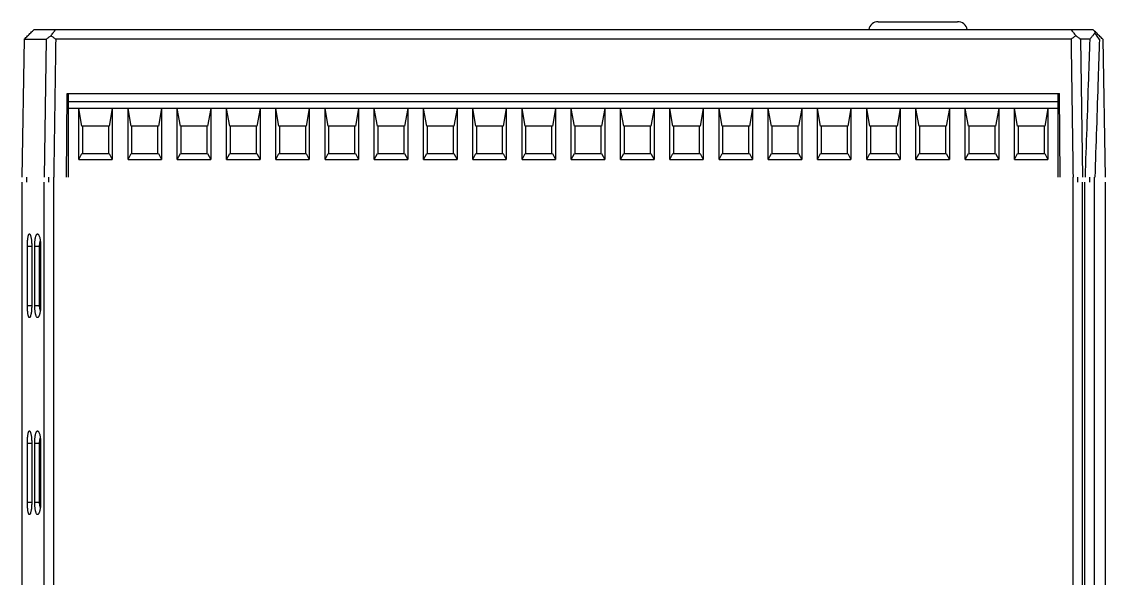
# Model space of a CAD drawing. Header units: millimetres. Extents: x 107 to 2900, y 85 to 3996.
# Drawn here: x 1994.3 to 2104.3, y 3657.2 to 3713.8 of the extents above; entities that cross this region are included whole.
import ezdxf

# ---------------------------------------------------------------- set-up
doc = ezdxf.new("R2010")
doc.units = ezdxf.units.MM

msp = doc.modelspace()

# ---------------------------------------------------------------- linework, layer by layer
at = {"color": 7, "linetype": 'Continuous'}
for p, q in [((2081.294, 3713.759), (2089.345, 3713.759)), ((1995.58, 3712.959), (2103.059, 3712.959)), ((1994.581, 3711.977), (1994.32, 3697.959)), ((1994.581, 3711.977), (1994.331, 3697.959)), ((1994.581, 3711.977), (1996.81, 3711.978)), ((1996.81, 3711.978), (1996.612, 3697.959)), ((2100.865, 3711.977), (1997.774, 3711.977)), ((2102.757, 3711.977), (2101.829, 3711.978)), ((2101.829, 3711.978), (2102.027, 3697.959)), ((2104.081, 3711.977), (2104.331, 3697.959)), ((2104.082, 3711.977), (2104.343, 3697.959)), ((1998.87, 3697.959), (1998.944, 3706.459)), ((1998.937, 3705.659), (2099.702, 3705.659)), ((1998.94, 3705.959), (1999.07, 3705.959)), ((1998.944, 3706.459), (2099.695, 3706.459)), ((1999.07, 3697.959), (1999.07, 3706.459)), ((2099.57, 3697.959), (2099.57, 3706.459)), ((2099.57, 3705.959), (2099.699, 3705.959)), ((2099.769, 3697.959), (2099.695, 3706.459)), ((1999.07, 3704.909), (1998.931, 3704.909)), ((2099.57, 3704.959), (1999.07, 3704.959)), ((2000.12, 3699.759), (2000.12, 3704.959)), ((2000.44, 3703.159), (2000.12, 3704.959)), ((2003.52, 3704.959), (2003.2, 3703.159)), ((2003.52, 3704.959), (2003.52, 3699.759)), ((2005.12, 3699.759), (2005.12, 3704.959)), ((2005.44, 3703.159), (2005.12, 3704.959)), ((2008.52, 3704.959), (2008.2, 3703.159)), ((2008.52, 3704.959), (2008.52, 3699.759)), ((2010.12, 3699.759), (2010.12, 3704.959)), ((2010.44, 3703.159), (2010.12, 3704.959)), ((2013.52, 3704.959), (2013.2, 3703.159)), ((2013.52, 3704.959), (2013.52, 3699.759)), ((2015.12, 3699.759), (2015.12, 3704.959)), ((2015.44, 3703.159), (2015.12, 3704.959)), ((2018.52, 3704.959), (2018.2, 3703.159)), ((2018.52, 3704.959), (2018.52, 3699.759)), ((2020.12, 3699.759), (2020.12, 3704.959)), ((2020.44, 3703.159), (2020.12, 3704.959)), ((2023.52, 3704.959), (2023.2, 3703.159)), ((2023.52, 3704.959), (2023.52, 3699.759)), ((2025.12, 3699.759), (2025.12, 3704.959)), ((2025.44, 3703.159), (2025.12, 3704.959)), ((2028.52, 3704.959), (2028.2, 3703.159)), ((2028.52, 3704.959), (2028.52, 3699.759)), ((2030.12, 3699.759), (2030.12, 3704.959)), ((2030.44, 3703.159), (2030.12, 3704.959)), ((2033.52, 3704.959), (2033.2, 3703.159)), ((2033.52, 3704.959), (2033.52, 3699.759)), ((2035.12, 3699.759), (2035.12, 3704.959)), ((2035.44, 3703.159), (2035.12, 3704.959)), ((2038.52, 3704.959), (2038.2, 3703.159)), ((2038.52, 3704.959), (2038.52, 3699.759)), ((2040.12, 3699.759), (2040.12, 3704.959)), ((2040.44, 3703.159), (2040.12, 3704.959)), ((2043.52, 3704.959), (2043.2, 3703.159)), ((2043.52, 3704.959), (2043.52, 3699.759)), ((2045.12, 3699.759), (2045.12, 3704.959)), ((2045.44, 3703.159), (2045.12, 3704.959)), ((2048.52, 3704.959), (2048.2, 3703.159)), ((2048.52, 3704.959), (2048.52, 3699.759)), ((2050.12, 3699.759), (2050.12, 3704.959)), ((2050.44, 3703.159), (2050.12, 3704.959)), ((2053.52, 3704.959), (2053.2, 3703.159)), ((2053.52, 3704.959), (2053.52, 3699.759)), ((2055.12, 3699.759), (2055.12, 3704.959)), ((2055.44, 3703.159), (2055.12, 3704.959)), ((2058.52, 3704.959), (2058.2, 3703.159)), ((2058.52, 3704.959), (2058.52, 3699.759)), ((2060.12, 3699.759), (2060.12, 3704.959)), ((2060.44, 3703.159), (2060.12, 3704.959)), ((2063.52, 3704.959), (2063.2, 3703.159)), ((2063.52, 3704.959), (2063.52, 3699.759)), ((2065.12, 3699.759), (2065.12, 3704.959)), ((2065.44, 3703.159), (2065.12, 3704.959)), ((2068.52, 3704.959), (2068.2, 3703.159)), ((2068.52, 3704.959), (2068.52, 3699.759)), ((2070.12, 3699.759), (2070.12, 3704.959)), ((2070.44, 3703.159), (2070.12, 3704.959)), ((2073.52, 3704.959), (2073.2, 3703.159)), ((2073.52, 3704.959), (2073.52, 3699.759)), ((2075.12, 3699.759), (2075.12, 3704.959)), ((2075.44, 3703.159), (2075.12, 3704.959)), ((2078.52, 3704.959), (2078.2, 3703.159)), ((2078.52, 3704.959), (2078.52, 3699.759)), ((2080.44, 3703.159), (2080.12, 3704.959)), ((2080.12, 3699.759), (2080.12, 3704.959)), ((2083.52, 3704.959), (2083.2, 3703.159)), ((2083.52, 3704.959), (2083.52, 3699.759)), ((2085.12, 3699.759), (2085.12, 3704.959)), ((2085.44, 3703.159), (2085.12, 3704.959)), ((2088.52, 3704.959), (2088.2, 3703.159)), ((2088.52, 3704.959), (2088.52, 3699.759)), ((2090.12, 3699.759), (2090.12, 3704.959)), ((2090.44, 3703.159), (2090.12, 3704.959)), ((2093.52, 3704.959), (2093.2, 3703.159)), ((2093.52, 3704.959), (2093.52, 3699.759)), ((2095.12, 3699.759), (2095.12, 3704.959)), ((2095.44, 3703.159), (2095.12, 3704.959)), ((2098.52, 3704.959), (2098.2, 3703.159)), ((2098.52, 3704.959), (2098.52, 3699.759)), ((2003.2, 3703.159), (2000.44, 3703.159)), ((2000.52, 3700.359), (2000.52, 3703.159)), ((2003.12, 3703.159), (2003.12, 3700.359)), ((2008.2, 3703.159), (2005.44, 3703.159)), ((2005.52, 3700.359), (2005.52, 3703.159)), ((2008.12, 3703.159), (2008.12, 3700.359)), ((2013.2, 3703.159), (2010.44, 3703.159)), ((2010.52, 3700.359), (2010.52, 3703.159)), ((2013.12, 3703.159), (2013.12, 3700.359)), ((2018.2, 3703.159), (2015.44, 3703.159)), ((2015.52, 3700.359), (2015.52, 3703.159)), ((2018.12, 3703.159), (2018.12, 3700.359)), ((2023.2, 3703.159), (2020.44, 3703.159)), ((2020.52, 3700.359), (2020.52, 3703.159)), ((2023.12, 3703.159), (2023.12, 3700.359)), ((2028.2, 3703.159), (2025.44, 3703.159)), ((2025.52, 3700.359), (2025.52, 3703.159)), ((2028.12, 3703.159), (2028.12, 3700.359)), ((2033.2, 3703.159), (2030.44, 3703.159)), ((2030.52, 3700.359), (2030.52, 3703.159)), ((2033.12, 3703.159), (2033.12, 3700.359)), ((2038.2, 3703.159), (2035.44, 3703.159)), ((2035.52, 3700.359), (2035.52, 3703.159)), ((2038.12, 3703.159), (2038.12, 3700.359)), ((2043.2, 3703.159), (2040.44, 3703.159)), ((2040.52, 3700.359), (2040.52, 3703.159)), ((2043.12, 3703.159), (2043.12, 3700.359)), ((2048.2, 3703.159), (2045.44, 3703.159)), ((2045.52, 3700.359), (2045.52, 3703.159)), ((2048.12, 3703.159), (2048.12, 3700.359)), ((2053.2, 3703.159), (2050.44, 3703.159)), ((2050.52, 3700.359), (2050.52, 3703.159)), ((2053.12, 3703.159), (2053.12, 3700.359)), ((2058.2, 3703.159), (2055.44, 3703.159)), ((2055.52, 3700.359), (2055.52, 3703.159)), ((2058.12, 3703.159), (2058.12, 3700.359)), ((2063.2, 3703.159), (2060.44, 3703.159)), ((2060.52, 3700.359), (2060.52, 3703.159)), ((2063.12, 3703.159), (2063.12, 3700.359)), ((2068.2, 3703.159), (2065.44, 3703.159)), ((2065.52, 3700.359), (2065.52, 3703.159)), ((2068.12, 3703.159), (2068.12, 3700.359)), ((2073.2, 3703.159), (2070.44, 3703.159)), ((2070.52, 3700.359), (2070.52, 3703.159)), ((2073.12, 3703.159), (2073.12, 3700.359)), ((2078.2, 3703.159), (2075.44, 3703.159)), ((2075.52, 3700.359), (2075.52, 3703.159)), ((2078.12, 3703.159), (2078.12, 3700.359)), ((2083.2, 3703.159), (2080.44, 3703.159)), ((2080.52, 3700.359), (2080.52, 3703.159)), ((2083.12, 3703.159), (2083.12, 3700.359)), ((2088.2, 3703.159), (2085.44, 3703.159)), ((2085.52, 3700.359), (2085.52, 3703.159)), ((2088.12, 3703.159), (2088.12, 3700.359)), ((2093.2, 3703.159), (2090.44, 3703.159)), ((2090.52, 3700.359), (2090.52, 3703.159)), ((2093.12, 3703.159), (2093.12, 3700.359)), ((2098.2, 3703.159), (2095.44, 3703.159)), ((2095.52, 3700.359), (2095.52, 3703.159)), ((2098.12, 3703.159), (2098.12, 3700.359)), ((2000.12, 3699.759), (2000.44, 3700.359)), ((2000.44, 3700.359), (2003.2, 3700.359)), ((2003.2, 3700.359), (2003.52, 3699.759)), ((2005.12, 3699.759), (2005.44, 3700.359)), ((2005.44, 3700.359), (2008.2, 3700.359)), ((2008.2, 3700.359), (2008.52, 3699.759)), ((2010.12, 3699.759), (2010.44, 3700.359)), ((2010.44, 3700.359), (2013.2, 3700.359)), ((2013.2, 3700.359), (2013.52, 3699.759)), ((2015.12, 3699.759), (2015.44, 3700.359)), ((2015.44, 3700.359), (2018.2, 3700.359)), ((2018.2, 3700.359), (2018.52, 3699.759)), ((2020.12, 3699.759), (2020.44, 3700.359)), ((2020.44, 3700.359), (2023.2, 3700.359)), ((2023.2, 3700.359), (2023.52, 3699.759)), ((2025.12, 3699.759), (2025.44, 3700.359)), ((2025.44, 3700.359), (2028.2, 3700.359)), ((2028.2, 3700.359), (2028.52, 3699.759)), ((2030.12, 3699.759), (2030.44, 3700.359)), ((2030.44, 3700.359), (2033.2, 3700.359)), ((2033.2, 3700.359), (2033.52, 3699.759)), ((2035.12, 3699.759), (2035.44, 3700.359)), ((2035.44, 3700.359), (2038.2, 3700.359)), ((2038.2, 3700.359), (2038.52, 3699.759)), ((2040.12, 3699.759), (2040.44, 3700.359)), ((2040.44, 3700.359), (2043.2, 3700.359)), ((2043.2, 3700.359), (2043.52, 3699.759)), ((2045.12, 3699.759), (2045.44, 3700.359)), ((2045.44, 3700.359), (2048.2, 3700.359)), ((2048.2, 3700.359), (2048.52, 3699.759)), ((2050.12, 3699.759), (2050.44, 3700.359)), ((2050.44, 3700.359), (2053.2, 3700.359)), ((2053.2, 3700.359), (2053.52, 3699.759)), ((2055.12, 3699.759), (2055.44, 3700.359)), ((2055.44, 3700.359), (2058.2, 3700.359)), ((2058.2, 3700.359), (2058.52, 3699.759)), ((2060.12, 3699.759), (2060.44, 3700.359)), ((2060.44, 3700.359), (2063.2, 3700.359)), ((2063.2, 3700.359), (2063.52, 3699.759)), ((2065.12, 3699.759), (2065.44, 3700.359)), ((2065.44, 3700.359), (2068.2, 3700.359)), ((2068.2, 3700.359), (2068.52, 3699.759)), ((2070.12, 3699.759), (2070.44, 3700.359)), ((2070.44, 3700.359), (2073.2, 3700.359)), ((2073.2, 3700.359), (2073.52, 3699.759)), ((2075.12, 3699.759), (2075.44, 3700.359)), ((2075.44, 3700.359), (2078.2, 3700.359)), ((2078.2, 3700.359), (2078.52, 3699.759)), ((2080.12, 3699.759), (2080.44, 3700.359)), ((2080.44, 3700.359), (2083.2, 3700.359)), ((2083.2, 3700.359), (2083.52, 3699.759)), ((2085.12, 3699.759), (2085.44, 3700.359)), ((2085.44, 3700.359), (2088.2, 3700.359)), ((2088.2, 3700.359), (2088.52, 3699.759)), ((2090.12, 3699.759), (2090.44, 3700.359)), ((2090.44, 3700.359), (2093.2, 3700.359)), ((2093.2, 3700.359), (2093.52, 3699.759)), ((2095.12, 3699.759), (2095.44, 3700.359)), ((2095.44, 3700.359), (2098.2, 3700.359)), ((2098.2, 3700.359), (2098.52, 3699.759)), ((2000.12, 3699.759), (2003.52, 3699.759)), ((2005.12, 3699.759), (2008.52, 3699.759)), ((2010.12, 3699.759), (2013.52, 3699.759)), ((2015.12, 3699.759), (2018.52, 3699.759)), ((2020.12, 3699.759), (2023.52, 3699.759)), ((2025.12, 3699.759), (2028.52, 3699.759)), ((2030.12, 3699.759), (2033.52, 3699.759)), ((2035.12, 3699.759), (2038.52, 3699.759)), ((2040.12, 3699.759), (2043.52, 3699.759)), ((2045.12, 3699.759), (2048.52, 3699.759)), ((2050.12, 3699.759), (2053.52, 3699.759)), ((2055.12, 3699.759), (2058.52, 3699.759)), ((2060.12, 3699.759), (2063.52, 3699.759)), ((2065.12, 3699.759), (2068.52, 3699.759)), ((2070.12, 3699.759), (2073.52, 3699.759)), ((2075.12, 3699.759), (2078.52, 3699.759)), ((2080.12, 3699.759), (2083.52, 3699.759)), ((2085.12, 3699.759), (2088.52, 3699.759)), ((2090.12, 3699.759), (2093.52, 3699.759)), ((2095.12, 3699.759), (2098.52, 3699.759)), ((1994.82, 3697.959), (1994.82, 3697.459)), ((1997.094, 3697.459), (1997.094, 3697.959)), ((1997.576, 3634.811), (1997.576, 3697.959)), ((2101.063, 3634.811), (2101.063, 3697.959)), ((2101.545, 3697.459), (2101.545, 3697.959)), ((2102.757, 3697.459), (2102.757, 3697.959)), ((2103.24, 3634.659), (2103.24, 3697.959)), ((1994.32, 3697.459), (1994.32, 3603.959)), ((1996.612, 3635.208), (1996.612, 3697.459)), ((2102.027, 3635.208), (2102.027, 3697.459)), ((2102.274, 3635.208), (2102.274, 3697.459)), ((2104.32, 3697.459), (2104.32, 3603.959)), ((1994.9, 3690.959), (1995.339, 3690.959)), ((1994.9, 3684.959), (1994.9, 3690.959)), ((1995.339, 3690.959), (1995.339, 3684.959)), ((1995.648, 3690.959), (1996.241, 3690.959)), ((1995.648, 3684.959), (1995.648, 3690.959)), ((1996.137, 3684.959), (1996.137, 3690.959)), ((1996.241, 3690.959), (1996.241, 3684.959)), ((1994.9, 3684.959), (1995.339, 3684.959)), ((1995.648, 3684.959), (1996.241, 3684.959)), ((1994.9, 3670.959), (1995.339, 3670.959)), ((1994.9, 3664.959), (1994.9, 3670.959)), ((1995.339, 3670.959), (1995.339, 3664.959)), ((1995.648, 3670.959), (1996.241, 3670.959)), ((1995.648, 3664.959), (1995.648, 3670.959)), ((1996.137, 3664.959), (1996.137, 3670.959)), ((1996.241, 3670.959), (1996.241, 3664.959)), ((1994.9, 3664.959), (1995.339, 3664.959)), ((1995.648, 3664.959), (1996.241, 3664.959))]:
    msp.add_line(p, q, dxfattribs=at)
for centre, start, end in [((2081.294, 3712.759), 90.00064, 168.25476), ((2089.345, 3712.759), 11.74524, 89.99936)]:
    msp.add_arc(centre, 1, start, end, dxfattribs=at)
for points, knots in [([(1994.581, 3711.977), (1994.692, 3712.087), (1994.914, 3712.305), (1995.248, 3712.632), (1995.47, 3712.85), (1995.58, 3712.959)], [0, 0, 0, 0, 0.4684102, 0.9350656, 1.4010217, 1.4010217, 1.4010217, 1.4010217]), ([(1996.81, 3711.978), (1996.892, 3712.039), (1997.054, 3712.162), (1997.217, 3712.284), (1997.298, 3712.344)], [0, 0, 0, 0, 0.30662161, 0.61059249, 0.61059249, 0.61059249, 0.61059249]), ([(1997.298, 3712.344), (1997.378, 3712.447), (1997.536, 3712.652), (1997.695, 3712.857), (1997.774, 3712.959)], [0, 0, 0, 0, 0.38945596, 0.77718494, 0.77718494, 0.77718494, 0.77718494]), ([(1997.298, 3712.344), (1997.378, 3712.283), (1997.536, 3712.161), (1997.695, 3712.038), (1997.774, 3711.977)], [0, 0, 0, 0, 0.30050839, 0.60106476, 0.60106476, 0.60106476, 0.60106476]), ([(2100.865, 3712.959), (2100.944, 3712.857), (2101.103, 3712.652), (2101.261, 3712.447), (2101.341, 3712.344)], [0, 0, 0, 0, 0.38773142, 0.77718489, 0.77718489, 0.77718489, 0.77718489]), ([(2100.865, 3711.977), (2100.944, 3712.038), (2101.103, 3712.161), (2101.261, 3712.283), (2101.341, 3712.344)], [0, 0, 0, 0, 0.30055251, 0.60105752, 0.60105752, 0.60105752, 0.60105752]), ([(2101.341, 3712.344), (2101.422, 3712.284), (2101.585, 3712.161), (2101.747, 3712.039), (2101.829, 3711.978)], [0, 0, 0, 0, 0.30436928, 0.61061218, 0.61061218, 0.61061218, 0.61061218]), ([(2103.275, 3712.602), (2103.217, 3712.53), (2103.102, 3712.387), (2102.929, 3712.172), (2102.815, 3712.03), (2102.757, 3711.959)], [0, 0, 0, 0, 0.27657024, 0.55172519, 0.82545028, 0.82545028, 0.82545028, 0.82545028]), ([(2104.082, 3711.977), (2103.97, 3712.087), (2103.748, 3712.305), (2103.414, 3712.632), (2103.193, 3712.85), (2103.082, 3712.959)], [0, 0, 0, 0, 0.4684102, 0.9350656, 1.4010217, 1.4010217, 1.4010217, 1.4010217]), ([(2103.75, 3711.959), (2103.698, 3712.03), (2103.592, 3712.173), (2103.433, 3712.388), (2103.328, 3712.531), (2103.275, 3712.602)], [0, 0, 0, 0, 0.26651603, 0.53305854, 0.79962755, 0.79962755, 0.79962755, 0.79962755]), ([(1997.774, 3711.977), (1997.752, 3710.418), (1997.708, 3707.302), (1997.642, 3702.629), (1997.598, 3699.515), (1997.576, 3697.959)], [0, 0, 0, 0, 4.6769125, 9.3502564, 14.0200317, 14.0200317, 14.0200317, 14.0200317]), ([(2100.865, 3711.977), (2100.887, 3710.418), (2100.931, 3707.302), (2100.997, 3702.629), (2101.041, 3699.515), (2101.063, 3697.959)], [0, 0, 0, 0, 4.6769125, 9.3502564, 14.0200317, 14.0200317, 14.0200317, 14.0200317]), ([(2102.757, 3711.959), (2102.713, 3710.635), (2102.611, 3707.624), (2102.453, 3702.957), (2102.339, 3699.614), (2102.283, 3697.959)], [0, 0, 0, 0, 3.9742675, 9.0387143, 14.00832, 14.00832, 14.00832, 14.00832]), ([(2103.75, 3711.959), (2103.705, 3710.635), (2103.603, 3707.624), (2103.445, 3702.957), (2103.331, 3699.614), (2103.274, 3697.959)], [0, 0, 0, 0, 3.9743405, 9.0388088, 14.0084357, 14.0084357, 14.0084357, 14.0084357]), ([(1994.9, 3690.959), (1994.9, 3690.967), (1994.9, 3691.103), (1994.905, 3691.3), (1994.922, 3691.545), (1994.939, 3691.715), (1994.961, 3691.866), (1994.986, 3691.993), (1995.015, 3692.092), (1995.043, 3692.156), (1995.068, 3692.189), (1995.086, 3692.204), (1995.105, 3692.21), (1995.125, 3692.206), (1995.138, 3692.198), (1995.145, 3692.191), (1995.147, 3692.189)], [0, 0, 0, 0, 0.025601, 0.406388, 0.5907839, 0.7635406, 0.917982, 1.048942, 1.1524672, 1.2276327, 1.2551818, 1.2771746, 1.2956053, 1.3136257, 1.3345225, 1.3422628, 1.3422628, 1.3422628, 1.3422628]), ([(1995.147, 3692.189), (1995.151, 3692.185), (1995.17, 3692.162), (1995.199, 3692.106), (1995.23, 3692.014), (1995.274, 3691.837), (1995.313, 3691.564), (1995.335, 3691.249), (1995.339, 3691.041), (1995.339, 3690.959)], [0, 0, 0, 0, 0.0182141, 0.0886983, 0.1862598, 0.3111899, 0.6336383, 1.0119493, 1.2586102, 1.2586102, 1.2586102, 1.2586102]), ([(1995.648, 3690.959), (1995.648, 3690.967), (1995.648, 3691.103), (1995.656, 3691.3), (1995.679, 3691.547), (1995.703, 3691.717), (1995.733, 3691.869), (1995.768, 3691.996), (1995.808, 3692.095), (1995.85, 3692.164), (1995.898, 3692.207), (1995.955, 3692.211), (1995.987, 3692.189), (1996.001, 3692.175), (1996.003, 3692.174)], [0, 0, 0, 0, 0.0245135, 0.4071785, 0.5928853, 0.7670541, 0.9230711, 1.0559467, 1.1622096, 1.2421903, 1.2998286, 1.3468405, 1.4016156, 1.4076315, 1.4076315, 1.4076315, 1.4076315]), ([(1996.003, 3692.174), (1996.019, 3692.158), (1996.052, 3692.111), (1996.094, 3692.022), (1996.152, 3691.848), (1996.205, 3691.576), (1996.236, 3691.257), (1996.241, 3691.045), (1996.241, 3690.959)], [0, 0, 0, 0, 0.0691935, 0.1696466, 0.2961266, 0.6182628, 0.9966313, 1.2555842, 1.2555842, 1.2555842, 1.2555842]), ([(1996.149, 3691.182), (1996.15, 3691.189), (1996.159, 3691.268), (1996.177, 3691.361), (1996.202, 3691.445), (1996.206, 3691.459)], [0, 0, 0, 0, 0.02073176, 0.23919444, 0.28278174, 0.28278174, 0.28278174, 0.28278174]), ([(1995.146, 3683.728), (1995.142, 3683.723), (1995.132, 3683.715), (1995.115, 3683.708), (1995.088, 3683.71), (1995.055, 3683.74), (1995.025, 3683.8), (1994.995, 3683.889), (1994.969, 3684.007), (1994.946, 3684.152), (1994.919, 3684.383), (1994.903, 3684.654), (1994.9, 3684.87), (1994.9, 3684.959)], [0, 0, 0, 0, 0.0188944, 0.0375224, 0.0548305, 0.0973985, 0.1631524, 0.2565676, 0.3779352, 0.5256697, 0.695097, 1.0746747, 1.3414672, 1.3414672, 1.3414672, 1.3414672]), ([(1995.339, 3684.959), (1995.339, 3684.893), (1995.337, 3684.762), (1995.328, 3684.567), (1995.313, 3684.38), (1995.292, 3684.207), (1995.266, 3684.053), (1995.237, 3683.926), (1995.205, 3683.827), (1995.176, 3683.765), (1995.155, 3683.736), (1995.147, 3683.729), (1995.146, 3683.728)], [0, 0, 0, 0, 0.1965982, 0.3946464, 0.5831663, 0.7601385, 0.9176737, 1.0498914, 1.152756, 1.2274652, 1.2554249, 1.2591251, 1.2591251, 1.2591251, 1.2591251]), ([(1996.002, 3683.743), (1995.99, 3683.731), (1995.964, 3683.71), (1995.909, 3683.706), (1995.859, 3683.742), (1995.817, 3683.805), (1995.777, 3683.897), (1995.741, 3684.017), (1995.709, 3684.163), (1995.674, 3684.394), (1995.653, 3684.662), (1995.648, 3684.873), (1995.648, 3684.959)], [0, 0, 0, 0, 0.0513445, 0.0984473, 0.1524356, 0.2264828, 0.3258724, 0.4515073, 0.6021066, 0.7729317, 1.1508435, 1.4075449, 1.4075449, 1.4075449, 1.4075449]), ([(1996.241, 3684.959), (1996.241, 3684.95), (1996.241, 3684.813), (1996.232, 3684.614), (1996.205, 3684.367), (1996.177, 3684.197), (1996.143, 3684.046), (1996.103, 3683.92), (1996.061, 3683.821), (1996.024, 3683.766), (1996.004, 3683.745), (1996.002, 3683.743)], [0, 0, 0, 0, 0.026651, 0.4104308, 0.5964196, 0.770814, 0.9271308, 1.0605398, 1.1676518, 1.248654, 1.2559225, 1.2559225, 1.2559225, 1.2559225]), ([(1996.207, 3684.458), (1996.2, 3684.479), (1996.173, 3684.568), (1996.157, 3684.661), (1996.149, 3684.732)], [0, 0, 0, 0, 0.06441294, 0.28048153, 0.28048153, 0.28048153, 0.28048153]), ([(1994.9, 3670.959), (1994.9, 3670.967), (1994.9, 3671.103), (1994.905, 3671.3), (1994.922, 3671.545), (1994.939, 3671.715), (1994.961, 3671.866), (1994.986, 3671.993), (1995.015, 3672.092), (1995.043, 3672.156), (1995.068, 3672.189), (1995.086, 3672.204), (1995.105, 3672.21), (1995.125, 3672.206), (1995.138, 3672.198), (1995.145, 3672.191), (1995.147, 3672.189)], [0, 0, 0, 0, 0.025601, 0.406388, 0.5907839, 0.7635406, 0.917982, 1.048942, 1.1524672, 1.2276327, 1.2551818, 1.2771746, 1.2956053, 1.3136257, 1.3345225, 1.3422628, 1.3422628, 1.3422628, 1.3422628]), ([(1995.147, 3672.189), (1995.151, 3672.185), (1995.17, 3672.162), (1995.199, 3672.106), (1995.23, 3672.014), (1995.274, 3671.837), (1995.313, 3671.564), (1995.335, 3671.249), (1995.339, 3671.041), (1995.339, 3670.959)], [0, 0, 0, 0, 0.0182141, 0.0886983, 0.1862598, 0.3111899, 0.6336383, 1.0119493, 1.2586102, 1.2586102, 1.2586102, 1.2586102]), ([(1995.648, 3670.959), (1995.648, 3670.967), (1995.648, 3671.103), (1995.656, 3671.3), (1995.679, 3671.547), (1995.703, 3671.717), (1995.733, 3671.869), (1995.768, 3671.996), (1995.808, 3672.095), (1995.85, 3672.164), (1995.898, 3672.207), (1995.955, 3672.211), (1995.987, 3672.189), (1996.001, 3672.175), (1996.003, 3672.174)], [0, 0, 0, 0, 0.0245135, 0.4071785, 0.5928853, 0.7670541, 0.9230711, 1.0559467, 1.1622096, 1.2421903, 1.2998286, 1.3468405, 1.4016156, 1.4076315, 1.4076315, 1.4076315, 1.4076315]), ([(1996.003, 3672.174), (1996.019, 3672.158), (1996.052, 3672.111), (1996.094, 3672.022), (1996.152, 3671.848), (1996.205, 3671.576), (1996.236, 3671.257), (1996.241, 3671.045), (1996.241, 3670.959)], [0, 0, 0, 0, 0.0691935, 0.1696466, 0.2961266, 0.6182628, 0.9966313, 1.2555842, 1.2555842, 1.2555842, 1.2555842]), ([(1996.149, 3671.182), (1996.15, 3671.189), (1996.159, 3671.268), (1996.177, 3671.361), (1996.202, 3671.445), (1996.206, 3671.459)], [0, 0, 0, 0, 0.02073176, 0.23919444, 0.28278174, 0.28278174, 0.28278174, 0.28278174]), ([(1995.146, 3663.728), (1995.142, 3663.723), (1995.132, 3663.715), (1995.115, 3663.708), (1995.088, 3663.71), (1995.055, 3663.74), (1995.025, 3663.8), (1994.995, 3663.889), (1994.969, 3664.007), (1994.946, 3664.152), (1994.919, 3664.383), (1994.903, 3664.654), (1994.9, 3664.87), (1994.9, 3664.959)], [0, 0, 0, 0, 0.0188944, 0.0375224, 0.0548305, 0.0973985, 0.1631524, 0.2565676, 0.3779352, 0.5256697, 0.695097, 1.0746747, 1.3414672, 1.3414672, 1.3414672, 1.3414672]), ([(1995.339, 3664.959), (1995.339, 3664.893), (1995.337, 3664.762), (1995.328, 3664.567), (1995.313, 3664.38), (1995.292, 3664.207), (1995.266, 3664.053), (1995.237, 3663.926), (1995.205, 3663.827), (1995.176, 3663.765), (1995.155, 3663.736), (1995.147, 3663.729), (1995.146, 3663.728)], [0, 0, 0, 0, 0.1965982, 0.3946464, 0.5831663, 0.7601385, 0.9176737, 1.0498914, 1.152756, 1.2274652, 1.2554249, 1.2591251, 1.2591251, 1.2591251, 1.2591251]), ([(1996.002, 3663.743), (1995.99, 3663.731), (1995.964, 3663.71), (1995.909, 3663.706), (1995.859, 3663.742), (1995.817, 3663.805), (1995.777, 3663.897), (1995.741, 3664.017), (1995.709, 3664.163), (1995.674, 3664.394), (1995.653, 3664.662), (1995.648, 3664.873), (1995.648, 3664.959)], [0, 0, 0, 0, 0.0513445, 0.0984473, 0.1524356, 0.2264828, 0.3258724, 0.4515073, 0.6021066, 0.7729317, 1.1508435, 1.4075449, 1.4075449, 1.4075449, 1.4075449]), ([(1996.241, 3664.959), (1996.241, 3664.95), (1996.241, 3664.813), (1996.232, 3664.614), (1996.205, 3664.367), (1996.177, 3664.197), (1996.143, 3664.046), (1996.103, 3663.92), (1996.061, 3663.821), (1996.024, 3663.766), (1996.004, 3663.745), (1996.002, 3663.743)], [0, 0, 0, 0, 0.026651, 0.4104308, 0.5964196, 0.770814, 0.9271308, 1.0605398, 1.1676518, 1.248654, 1.2559225, 1.2559225, 1.2559225, 1.2559225]), ([(1996.207, 3664.458), (1996.2, 3664.479), (1996.173, 3664.568), (1996.157, 3664.661), (1996.149, 3664.732)], [0, 0, 0, 0, 0.06441294, 0.28048153, 0.28048153, 0.28048153, 0.28048153])]:
    msp.add_open_spline(points, degree=3, knots=knots, dxfattribs=at)
for points in [[(2103.347, 3712.675), (2103.251, 3712.77), (2103.155, 3712.864), (2103.059, 3712.959)], [(1996.137, 3690.959), (1996.138, 3691.033), (1996.141, 3691.108), (1996.149, 3691.182)], [(1996.149, 3684.732), (1996.141, 3684.807), (1996.137, 3684.883), (1996.137, 3684.959)], [(1996.137, 3670.959), (1996.138, 3671.033), (1996.141, 3671.108), (1996.149, 3671.182)], [(1996.149, 3664.732), (1996.141, 3664.807), (1996.137, 3664.883), (1996.137, 3664.959)]]:
    msp.add_open_spline(points, degree=3, dxfattribs=at)

doc.saveas('drawing.dxf')
